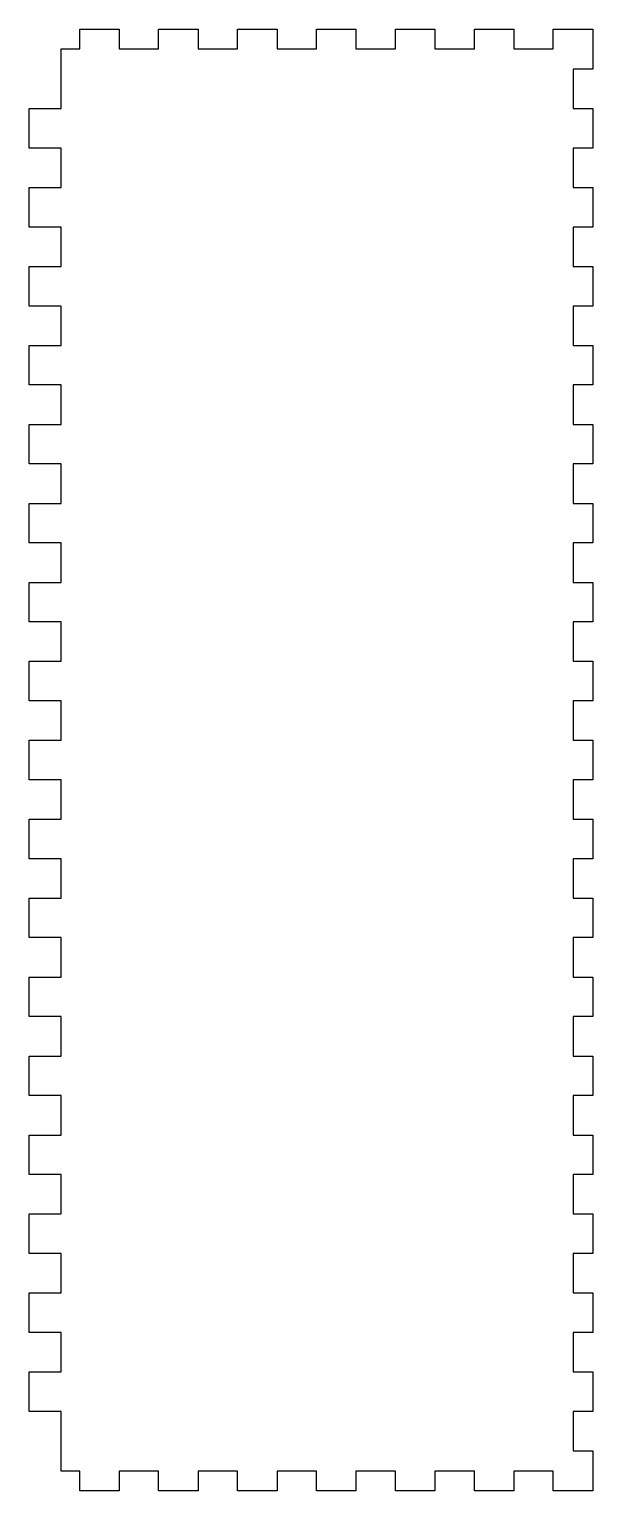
# Model space of a CAD drawing. Header units: millimetres. Extents: x -1722 to -1551, y -444 to 0.
import ezdxf

# ---------------------------------------------------------------- set-up
doc = ezdxf.new("R2010")
doc.units = ezdxf.units.MM
doc.layers.get('0').update_dxf_attribs({"linetype": 'CONTINUOUS'})

msp = doc.modelspace()

# ---------------------------------------------------------------- linework, layer by layer
msp.add_lwpolyline([(-1712.36, -372.12), (-1722.06, -372.12), (-1722.06, -360.12), (-1712.36, -360.12), (-1712.36, -348.12), (-1722.06, -348.12), (-1722.06, -336.12), (-1712.36, -336.12), (-1712.36, -324.12), (-1722.06, -324.12), (-1722.06, -312.12), (-1712.36, -312.12), (-1712.36, -300.12), (-1722.06, -300.12), (-1722.06, -288.12), (-1712.36, -288.12), (-1712.36, -276.12), (-1722.06, -276.12), (-1722.06, -264.12), (-1712.36, -264.12), (-1712.36, -252.12), (-1722.06, -252.12), (-1722.06, -240.12), (-1712.36, -240.12), (-1712.36, -228.12), (-1722.06, -228.12), (-1722.06, -216.12), (-1712.36, -216.12), (-1712.36, -204.12), (-1722.06, -204.12), (-1722.06, -192.13), (-1712.36, -192.13), (-1712.36, -180.13), (-1722.06, -180.13), (-1722.06, -168.13), (-1712.36, -168.13), (-1712.36, -156.13), (-1722.06, -156.13), (-1722.06, -144.13), (-1712.36, -144.13), (-1712.36, -132.13), (-1722.06, -132.13), (-1722.06, -120.13), (-1712.36, -120.13), (-1712.36, -108.13), (-1722.06, -108.13), (-1722.06, -96.13), (-1712.36, -96.13), (-1712.36, -84.13), (-1722.06, -84.13), (-1722.06, -72.13), (-1712.36, -72.13), (-1712.36, -60.13), (-1722.06, -60.13), (-1722.06, -48.13), (-1712.36, -48.13), (-1712.36, -36.13), (-1722.06, -36.13), (-1722.06, -24.13), (-1712.36, -24.13), (-1712.36, -6), (-1706.7, -6), (-1706.7, 0), (-1694.7, 0), (-1694.7, -6), (-1682.7, -6), (-1682.7, 0), (-1670.7, 0), (-1670.7, -6), (-1658.7, -6), (-1658.7, 0), (-1646.7, 0), (-1646.7, -6), (-1634.7, -6), (-1634.7, 0), (-1622.7, 0), (-1622.7, -6), (-1610.7, -6), (-1610.7, 0), (-1598.7, 0), (-1598.7, -6), (-1586.7, -6), (-1586.7, 0), (-1574.7, 0), (-1574.7, -6), (-1562.7, -6), (-1562.7, 0), (-1550.7, 0), (-1550.7, -12.13), (-1556.7, -12.13), (-1556.7, -24.13), (-1550.7, -24.13), (-1550.7, -36.13), (-1556.7, -36.13), (-1556.7, -48.13), (-1550.7, -48.13), (-1550.7, -60.13), (-1556.7, -60.13), (-1556.7, -72.13), (-1550.7, -72.13), (-1550.7, -84.13), (-1556.7, -84.13), (-1556.7, -96.13), (-1550.7, -96.13), (-1550.7, -108.13), (-1556.7, -108.13), (-1556.7, -120.13), (-1550.7, -120.13), (-1550.7, -132.13), (-1556.7, -132.13), (-1556.7, -144.13), (-1550.7, -144.13), (-1550.7, -156.13), (-1556.7, -156.13), (-1556.7, -168.13), (-1550.7, -168.13), (-1550.7, -180.13), (-1556.7, -180.13), (-1556.7, -192.13), (-1550.7, -192.13), (-1550.7, -204.12), (-1556.7, -204.12), (-1556.7, -216.12), (-1550.7, -216.12), (-1550.7, -228.12), (-1556.7, -228.12), (-1556.7, -240.12), (-1550.7, -240.12), (-1550.7, -252.12), (-1556.7, -252.12), (-1556.7, -264.12), (-1550.7, -264.12), (-1550.7, -276.12), (-1556.7, -276.12), (-1556.7, -288.12), (-1550.7, -288.12), (-1550.7, -300.12), (-1556.7, -300.12), (-1556.7, -312.12), (-1550.7, -312.12), (-1550.7, -324.12), (-1556.7, -324.12), (-1556.7, -336.12), (-1550.7, -336.12), (-1550.7, -348.12), (-1556.7, -348.12), (-1556.7, -360.12), (-1550.7, -360.12), (-1550.7, -372.12), (-1556.7, -372.12), (-1556.7, -384.12), (-1550.7, -384.12), (-1550.7, -396.12), (-1556.7, -396.12), (-1556.7, -408.12), (-1550.7, -408.12), (-1550.7, -420.12), (-1556.7, -420.12), (-1556.7, -432.12), (-1550.7, -432.12), (-1550.7, -444.25), (-1562.7, -444.25), (-1562.7, -438.25), (-1574.7, -438.25), (-1574.7, -444.25), (-1586.7, -444.25), (-1586.7, -438.25), (-1598.7, -438.25), (-1598.7, -444.25), (-1610.7, -444.25), (-1610.7, -438.25), (-1622.7, -438.25), (-1622.7, -444.25), (-1634.7, -444.25), (-1634.7, -438.25), (-1646.7, -438.25), (-1646.7, -444.25), (-1658.7, -444.25), (-1658.7, -438.25), (-1670.7, -438.25), (-1670.7, -444.25), (-1682.7, -444.25), (-1682.7, -438.25), (-1694.7, -438.25), (-1694.7, -444.25), (-1706.7, -444.25), (-1706.7, -438.25), (-1712.36, -438.25), (-1712.36, -420.12), (-1722.06, -420.12), (-1722.06, -408.12), (-1712.36, -408.12), (-1712.36, -396.12), (-1722.06, -396.12), (-1722.06, -384.12), (-1712.36, -384.12)], close=True)

doc.saveas('drawing.dxf')
